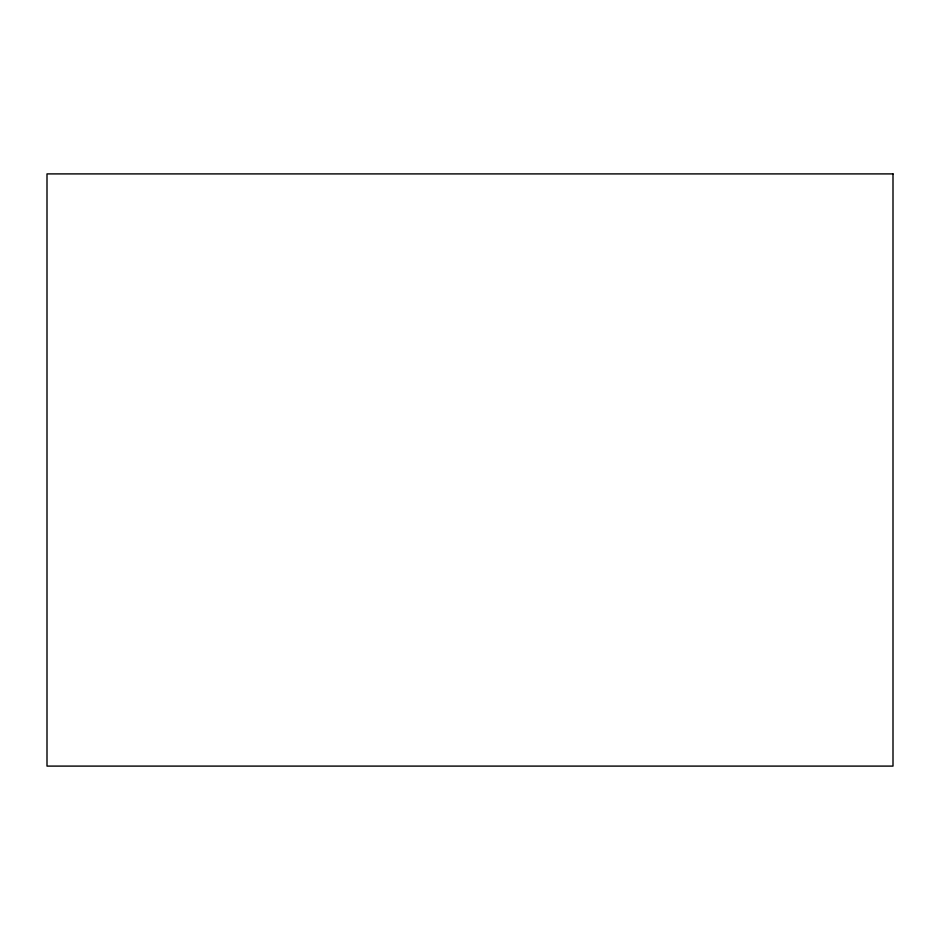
<?xml version="1.0" encoding="UTF-8"?>
<svg xmlns="http://www.w3.org/2000/svg" width="940" height="940" viewBox="0 0 940 940"><rect width="100%" height="100%" fill="white"/><g stroke="black" fill="none" stroke-linecap="round" stroke-linejoin="round"><path stroke-width="1.41" d="M893 173.9L47 173.9L47 766.1L893 766.1L893 173.9"/></g></svg>
